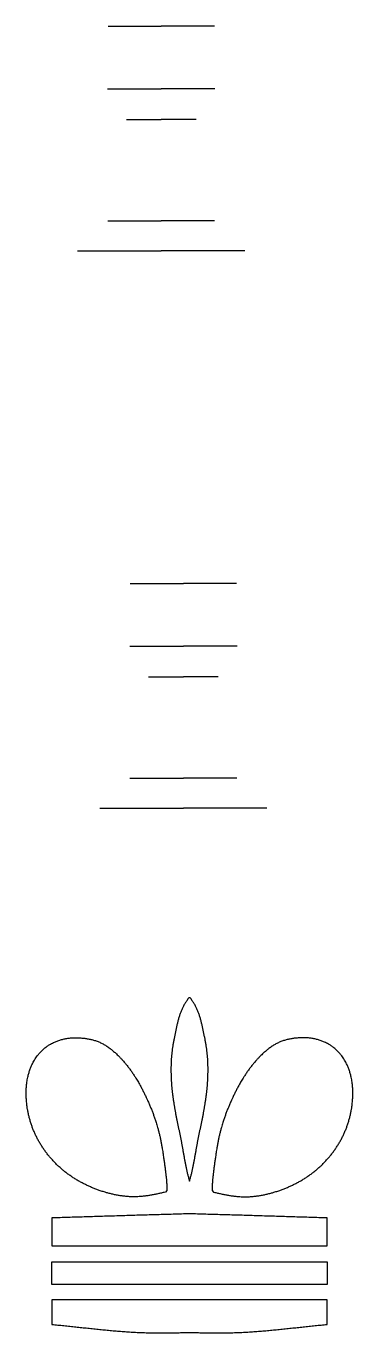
# Model space of a CAD drawing. Header units: millimetres. Extents: x 2.2 to 13.3, y 3.6 to 48.3.
import ezdxf

# ---------------------------------------------------------------- set-up
doc = ezdxf.new("R2010")
doc.units = ezdxf.units.MM
doc.layers.add('Layer1', color=1, linetype='Continuous')

msp = doc.modelspace()

# ---------------------------------------------------------------- linework, layer by layer
at = {"layer": 'Layer1'}
for points in [[(4.966, 48.258), (6.781, 48.258)], [(8.596, 48.258), (6.781, 48.258)], [(4.949, 46.117), (6.781, 46.117)], [(8.614, 46.117), (6.781, 46.117)], [(5.592, 45.071), (6.781, 45.071)], [(7.971, 45.071), (6.781, 45.071)], [(4.958, 41.604), (6.781, 41.604)], [(8.604, 41.604), (6.781, 41.604)], [(3.928, 40.579), (6.781, 40.579)], [(9.635, 40.579), (6.781, 40.579)], [(5.723, 29.219), (7.538, 29.219)], [(9.354, 29.219), (7.538, 29.219)], [(5.706, 27.079), (7.538, 27.079)], [(9.371, 27.079), (7.538, 27.079)], [(6.349, 26.033), (7.538, 26.033)], [(8.728, 26.033), (7.538, 26.033)], [(5.715, 22.566), (7.538, 22.566)], [(9.361, 22.566), (7.538, 22.566)], [(4.685, 21.54), (7.538, 21.54)], [(10.392, 21.54), (7.538, 21.54)]]:
    msp.add_lwpolyline(points, dxfattribs=at)
for points in [[(7.748, 8.8, 0.003852), (7.779, 8.91, 0.004582), (7.808, 9.02, 0.005206), (7.835, 9.131, 0.004644), (7.86, 9.243, 0.003747), (7.883, 9.355, 0.002851), (7.905, 9.467, 0.001956), (7.925, 9.579, 0.001063), (7.945, 9.692, 0.000172), (7.965, 9.805, -0.000718), (7.985, 9.918, -0.001609), (8.005, 10.031, -0.002298), (8.026, 10.143, -0.001914), (8.048, 10.255, -0.001373), (8.071, 10.368, -0.000832), (8.094, 10.48, -0.000291), (8.118, 10.592, 0.000251), (8.141, 10.704, 0.000793), (8.165, 10.816, 0.001335), (8.188, 10.928, 0.001864), (8.21, 11.04, 0.002156), (8.231, 11.152, 0.002362), (8.251, 11.265, 0.002567), (8.27, 11.378, 0.002771), (8.288, 11.491, 0.002974), (8.305, 11.604, 0.003174), (8.32, 11.717, 0.003372), (8.334, 11.831, 0.003567), (8.346, 11.945, 0.003761), (8.357, 12.06, 0.00396), (8.365, 12.174, 0.004165), (8.372, 12.289, 0.004376), (8.377, 12.404, 0.004592), (8.38, 12.519, 0.004813), (8.381, 12.634, 0.00504), (8.379, 12.749, 0.005272), (8.375, 12.863, 0.005509), (8.369, 12.978, 0.00575), (8.36, 13.092, 0.005995), (8.348, 13.205, 0.006227), (8.334, 13.318, 0.005625), (8.317, 13.431, 0.004532), (8.298, 13.544, 0.003428), (8.277, 13.656, 0.002322), (8.254, 13.768, 0.001221), (8.231, 13.881, 0.001013), (8.207, 13.994, 0.002951), (8.182, 14.107, 0.005003), (8.155, 14.22, 0.007099), (8.126, 14.331, 0.009259), (8.093, 14.442, 0.011486), (8.056, 14.55, 0.013763), (8.014, 14.656, 0.016045), (7.965, 14.758, 0.017116), (7.91, 14.857, 0.013747), (7.848, 14.953, 0.009969), (7.782, 15.046, 0.504134), (7.713, 15.046, 0.009969), (7.647, 14.953, 0.013747), (7.585, 14.857, 0.017116), (7.53, 14.758, 0.016045), (7.482, 14.656, 0.013763), (7.439, 14.55, 0.011486), (7.402, 14.442, 0.009259), (7.369, 14.331, 0.007099), (7.34, 14.22, 0.005003), (7.313, 14.107, 0.002951), (7.288, 13.994, 0.001013), (7.264, 13.881, 0.001221), (7.241, 13.768, 0.002322), (7.219, 13.656, 0.003428), (7.197, 13.544, 0.004532), (7.178, 13.431, 0.005625), (7.161, 13.318, 0.006227), (7.147, 13.205, 0.005995), (7.135, 13.092, 0.00575), (7.126, 12.978, 0.005509), (7.12, 12.863, 0.005272), (7.116, 12.749, 0.00504), (7.114, 12.634, 0.004813), (7.115, 12.519, 0.004592), (7.118, 12.404, 0.004376), (7.123, 12.289, 0.004165), (7.13, 12.174, 0.00396), (7.138, 12.06, 0.003761), (7.149, 11.945, 0.003567), (7.161, 11.831, 0.003372), (7.175, 11.717, 0.003174), (7.19, 11.604, 0.002974), (7.207, 11.491, 0.002771), (7.225, 11.378, 0.002567), (7.244, 11.265, 0.002362), (7.264, 11.152, 0.002156), (7.285, 11.04, 0.001864), (7.307, 10.928, 0.001335), (7.33, 10.816, 0.000793), (7.354, 10.704, 0.000251), (7.377, 10.592, -0.000291), (7.401, 10.48, -0.000832), (7.424, 10.368, -0.001373), (7.447, 10.255, -0.001914), (7.469, 10.143, -0.002298), (7.49, 10.031, -0.001609), (7.51, 9.918, -0.000718), (7.53, 9.805, 0.000172), (7.55, 9.692, 0.001063), (7.57, 9.579, 0.001956), (7.59, 9.467, 0.002851), (7.612, 9.355, 0.003747), (7.635, 9.243, 0.004644), (7.66, 9.131, 0.005206), (7.687, 9.02, 0.004582), (7.716, 8.91)], [(6.926, 8.426, -0.000299), (6.85, 8.408, -0.001766), (6.726, 8.38, -0.00336), (6.602, 8.353, -0.004971), (6.478, 8.329, -0.0066), (6.354, 8.307, -0.008245), (6.229, 8.289, -0.009892), (6.104, 8.275, -0.011346), (6.029, 8.27, -0.011206), (5.853, 8.265, -0.010687), (5.727, 8.268, -0.010175), (5.6, 8.276, -0.009675), (5.474, 8.29, -0.009191), (5.349, 8.308, -0.008728), (5.223, 8.331, -0.008289), (5.099, 8.358, -0.007873), (4.975, 8.389, -0.007484), (4.862, 8.421, -0.007356), (4.729, 8.462, -0.007412), (4.608, 8.505, -0.00748), (4.489, 8.55, -0.007558), (4.371, 8.6, -0.007647), (4.254, 8.653, -0.007745), (4.14, 8.709, -0.007853), (4.027, 8.769, -0.00797), (3.916, 8.832, -0.008096), (3.807, 8.899, -0.008229), (3.701, 8.969, -0.008369), (3.597, 9.043, -0.008515), (3.496, 9.12, -0.008666), (3.397, 9.201, -0.00882), (3.302, 9.285, -0.008977), (3.209, 9.372, -0.009113), (3.158, 9.424, -0.009092), (3.033, 9.557, -0.009052), (2.951, 9.654, -0.009032), (2.872, 9.754, -0.009031), (2.796, 9.857, -0.009049), (2.724, 9.963, -0.009087), (2.656, 10.071, -0.009143), (2.592, 10.181, -0.009219), (2.533, 10.294, -0.009312), (2.477, 10.408, -0.009424), (2.426, 10.525, -0.009553), (2.38, 10.643, -0.009698), (2.34, 10.755, -0.009654), (2.301, 10.883, -0.009449), (2.268, 11.006, -0.009239), (2.24, 11.129, -0.009028), (2.217, 11.253, -0.00884), (2.202, 11.348, -0.009183), (2.184, 11.504, -0.009768), (2.174, 11.63, -0.010375), (2.169, 11.757, -0.010998), (2.17, 11.884, -0.01163), (2.177, 12.01, -0.012261), (2.19, 12.137, -0.012887), (2.202, 12.226, -0.013661), (2.234, 12.387, -0.014592), (2.267, 12.511, -0.015636), (2.307, 12.632, -0.016779), (2.355, 12.75, -0.017995), (2.41, 12.864, -0.019244), (2.498, 13.009, -0.02017), (2.547, 13.078, -0.020178), (2.628, 13.176, -0.020313), (2.717, 13.268, -0.02065), (2.813, 13.352, -0.021179), (2.915, 13.427, -0.021854), (3.006, 13.484, -0.021312), (3.137, 13.551, -0.020088), (3.255, 13.598, -0.018982), (3.377, 13.636, -0.018032), (3.501, 13.664, -0.017262), (3.618, 13.683, -0.016373), (3.752, 13.696, -0.015251), (3.878, 13.699, -0.014097), (4.005, 13.695, -0.012946), (4.14, 13.683, -0.013198), (4.257, 13.667, -0.015354), (4.382, 13.642, -0.017691), (4.504, 13.61, -0.020161), (4.627, 13.567, -0.020619), (4.738, 13.517, -0.01865), (4.849, 13.457, -0.016668), (4.956, 13.389, -0.01475), (5.059, 13.314, -0.012939), (5.157, 13.232, -0.011252), (5.253, 13.147, -0.009686), (5.369, 13.031, -0.008518), (5.432, 12.964, -0.008162), (5.516, 12.869, -0.007832), (5.597, 12.771, -0.007487), (5.675, 12.672, -0.007132), (5.75, 12.57, -0.006768), (5.822, 12.466, -0.0064), (5.891, 12.361, -0.006031), (5.939, 12.283, -0.005702), (6.021, 12.145, -0.005382), (6.082, 12.035, -0.005056), (6.141, 11.923, -0.004726), (6.198, 11.81, -0.004394), (6.253, 11.696, -0.004062), (6.33, 11.528, -0.003809), (6.358, 11.465, -0.003971), (6.408, 11.348, -0.004215), (6.456, 11.23, -0.004486), (6.502, 11.111, -0.004789), (6.545, 10.992, -0.005127), (6.586, 10.873, -0.005504), (6.633, 10.723, -0.005759), (6.658, 10.636, -0.005557), (6.69, 10.518, -0.005233), (6.72, 10.399, -0.004819), (6.747, 10.279, -0.004332), (6.772, 10.156, -0.003793), (6.795, 10.032, -0.003224), (6.818, 9.903, -0.002647), (6.846, 9.728, -0.002151), (6.86, 9.635, -0.00195), (6.88, 9.496, -0.001881), (6.899, 9.357, -0.001922), (6.917, 9.22, -0.002086), (6.933, 9.088, -0.002418), (6.947, 8.964, -0.003017), (6.958, 8.851, -0.004107), (6.97, 8.712, -0.005882), (6.973, 8.665, -0.006861), (6.975, 8.595, -0.006903), (6.976, 8.536, -0.005391), (6.976, 8.485)], [(8.569, 8.426, 0.000299), (8.645, 8.408, 0.001766), (8.769, 8.38, 0.00336), (8.893, 8.353, 0.004971), (9.017, 8.329, 0.0066), (9.141, 8.307, 0.008245), (9.266, 8.289, 0.009892), (9.391, 8.275, 0.011346), (9.466, 8.27, 0.011206), (9.642, 8.265, 0.010687), (9.768, 8.268, 0.010175), (9.895, 8.276, 0.009675), (10.021, 8.29, 0.009191), (10.146, 8.308, 0.008728), (10.272, 8.331, 0.008289), (10.396, 8.358, 0.007873), (10.52, 8.389, 0.007484), (10.633, 8.421, 0.007356), (10.766, 8.462, 0.007412), (10.887, 8.505, 0.00748), (11.006, 8.55, 0.007558), (11.124, 8.6, 0.007647), (11.241, 8.653, 0.007745), (11.355, 8.709, 0.007853), (11.468, 8.769, 0.00797), (11.579, 8.832, 0.008096), (11.688, 8.899, 0.008229), (11.794, 8.969, 0.008369), (11.898, 9.043, 0.008515), (11.999, 9.12, 0.008666), (12.098, 9.201, 0.00882), (12.193, 9.285, 0.008977), (12.286, 9.372, 0.009113), (12.337, 9.424, 0.009092), (12.462, 9.557, 0.009052), (12.544, 9.654, 0.009032), (12.624, 9.754, 0.009031), (12.699, 9.857, 0.009049), (12.771, 9.963, 0.009087), (12.839, 10.071, 0.009143), (12.903, 10.181, 0.009219), (12.962, 10.294, 0.009312), (13.018, 10.408, 0.009424), (13.069, 10.525, 0.009553), (13.115, 10.643, 0.009698), (13.155, 10.755, 0.009654), (13.194, 10.883, 0.009449), (13.227, 11.006, 0.009239), (13.255, 11.129, 0.009028), (13.278, 11.253, 0.00884), (13.293, 11.348, 0.009183), (13.311, 11.504, 0.009768), (13.321, 11.63, 0.010375), (13.326, 11.757, 0.010998), (13.325, 11.884, 0.01163), (13.318, 12.01, 0.012261), (13.306, 12.137, 0.012887), (13.293, 12.226, 0.013661), (13.261, 12.387, 0.014592), (13.228, 12.511, 0.015636), (13.188, 12.632, 0.016779), (13.14, 12.75, 0.017995), (13.085, 12.864, 0.019244), (12.997, 13.009, 0.02017), (12.948, 13.078, 0.020178), (12.867, 13.176, 0.020313), (12.778, 13.268, 0.02065), (12.682, 13.352, 0.021179), (12.58, 13.427, 0.021854), (12.489, 13.484, 0.021312), (12.358, 13.551, 0.020088), (12.24, 13.598, 0.018982), (12.118, 13.636, 0.018032), (11.995, 13.664, 0.017262), (11.877, 13.683, 0.016373), (11.743, 13.696, 0.015251), (11.617, 13.699, 0.014097), (11.49, 13.695, 0.012946), (11.355, 13.683, 0.013198), (11.238, 13.667, 0.015354), (11.113, 13.642, 0.017691), (10.991, 13.61, 0.020161), (10.868, 13.567, 0.020619), (10.757, 13.517, 0.01865), (10.646, 13.457, 0.016668), (10.539, 13.389, 0.01475), (10.437, 13.314, 0.012939), (10.338, 13.232, 0.011252), (10.242, 13.147, 0.009686), (10.126, 13.031, 0.008518), (10.063, 12.964, 0.008162), (9.979, 12.869, 0.007832), (9.898, 12.771, 0.007487), (9.82, 12.672, 0.007132), (9.745, 12.57, 0.006768), (9.673, 12.466, 0.0064), (9.604, 12.361, 0.006031), (9.556, 12.283, 0.005702), (9.474, 12.145, 0.005382), (9.413, 12.035, 0.005056), (9.354, 11.923, 0.004726), (9.297, 11.81, 0.004394), (9.242, 11.696, 0.004062), (9.165, 11.528, 0.003809), (9.137, 11.465, 0.003971), (9.087, 11.348, 0.004215), (9.039, 11.23, 0.004486), (8.993, 11.111, 0.004789), (8.95, 10.992, 0.005127), (8.909, 10.873, 0.005504), (8.862, 10.723, 0.005759), (8.837, 10.636, 0.005557), (8.805, 10.518, 0.005233), (8.775, 10.399, 0.004819), (8.748, 10.279, 0.004332), (8.723, 10.156, 0.003793), (8.7, 10.032, 0.003224), (8.677, 9.903, 0.002647), (8.649, 9.728, 0.002151), (8.635, 9.635, 0.00195), (8.615, 9.496, 0.001881), (8.596, 9.357, 0.001922), (8.578, 9.22, 0.002086), (8.562, 9.088, 0.002418), (8.548, 8.964, 0.003017), (8.537, 8.851, 0.004107), (8.525, 8.712, 0.005882), (8.523, 8.665, 0.006861), (8.52, 8.595, 0.006903), (8.519, 8.536, 0.005391), (8.519, 8.485)], [(7.748, 6.587), (12.444, 6.587), (12.444, 7.542, 0.000007), (12.168, 7.551, 0.000017), (11.891, 7.56, 0.000027), (11.615, 7.568, 0.000037), (11.339, 7.577, 0.000047), (11.063, 7.586, 0.000057), (10.786, 7.594, 0.000067), (10.51, 7.603, 0.000077), (10.234, 7.611, 0.000087), (9.958, 7.62, 0.000085), (9.681, 7.628, 0.000075), (9.405, 7.636, 0.000065), (9.129, 7.644, 0.000054), (8.853, 7.652, 0.000044), (8.576, 7.66, 0.000033), (8.3, 7.668, 0.000023), (8.024, 7.676, 0.000012), (7.748, 7.684, 0.000012), (7.471, 7.676, 0.000023), (7.195, 7.668, 0.000033), (6.919, 7.66, 0.000044), (6.642, 7.652, 0.000054), (6.366, 7.644, 0.000065), (6.09, 7.636, 0.000075), (5.814, 7.628, 0.000085), (5.537, 7.62, 0.000087), (5.261, 7.611, 0.000077), (4.985, 7.603, 0.000067), (4.709, 7.594, 0.000057), (4.432, 7.586, 0.000047), (4.156, 7.577, 0.000037), (3.88, 7.568, 0.000027), (3.604, 7.56, 0.000017), (3.328, 7.551, 0.000007), (3.051, 7.542), (3.051, 6.587)], [(7.748, 4.742), (3.051, 4.742), (3.051, 3.907, 0.000011), (3.255, 3.885, 0.000019), (3.458, 3.864, 0.000028), (3.662, 3.842, 0.000036), (3.866, 3.821, 0.000045), (4.069, 3.799, 0.000053), (4.273, 3.778, 0.000216), (4.477, 3.756, 0.000639), (4.681, 3.735, 0.001067), (4.884, 3.715, 0.001495), (5.088, 3.696, 0.001924), (5.292, 3.678, 0.002353), (5.496, 3.662, 0.002784), (5.701, 3.648, 0.003214), (5.905, 3.636, 0.00358), (6.109, 3.627, 0.003303), (6.314, 3.621, 0.002862), (6.519, 3.618, 0.00242), (6.723, 3.617, 0.001979), (6.928, 3.617, 0.001538), (7.133, 3.619, 0.001098), (7.338, 3.622, 0.000659), (7.543, 3.626, 0.000219), (7.748, 3.63, 0.000219), (7.952, 3.626, 0.000659), (8.157, 3.622, 0.001098), (8.362, 3.619, 0.001538), (8.567, 3.617, 0.001979), (8.772, 3.617, 0.00242), (8.976, 3.618, 0.002862), (9.181, 3.621, 0.003303), (9.386, 3.627, 0.00358), (9.59, 3.636, 0.003214), (9.794, 3.648, 0.002784), (9.999, 3.662, 0.002353), (10.203, 3.678, 0.001924), (10.407, 3.696, 0.001495), (10.611, 3.715, 0.001067), (10.814, 3.735, 0.000639), (11.018, 3.756, 0.000216), (11.222, 3.778, 0.000053), (11.426, 3.799, 0.000045), (11.629, 3.821, 0.000036), (11.833, 3.842, 0.000028), (12.037, 3.864, 0.000019), (12.24, 3.885, 0.000011), (12.444, 3.907), (12.444, 4.742)]]:
    msp.add_lwpolyline(points, format="xyb", close=True, dxfattribs=at)
msp.add_lwpolyline([(3.051, 5.264), (3.051, 6.042), (7.748, 6.042), (12.444, 6.042), (12.444, 5.264), (7.748, 5.264)], close=True, dxfattribs=at)

doc.saveas('drawing.dxf')
